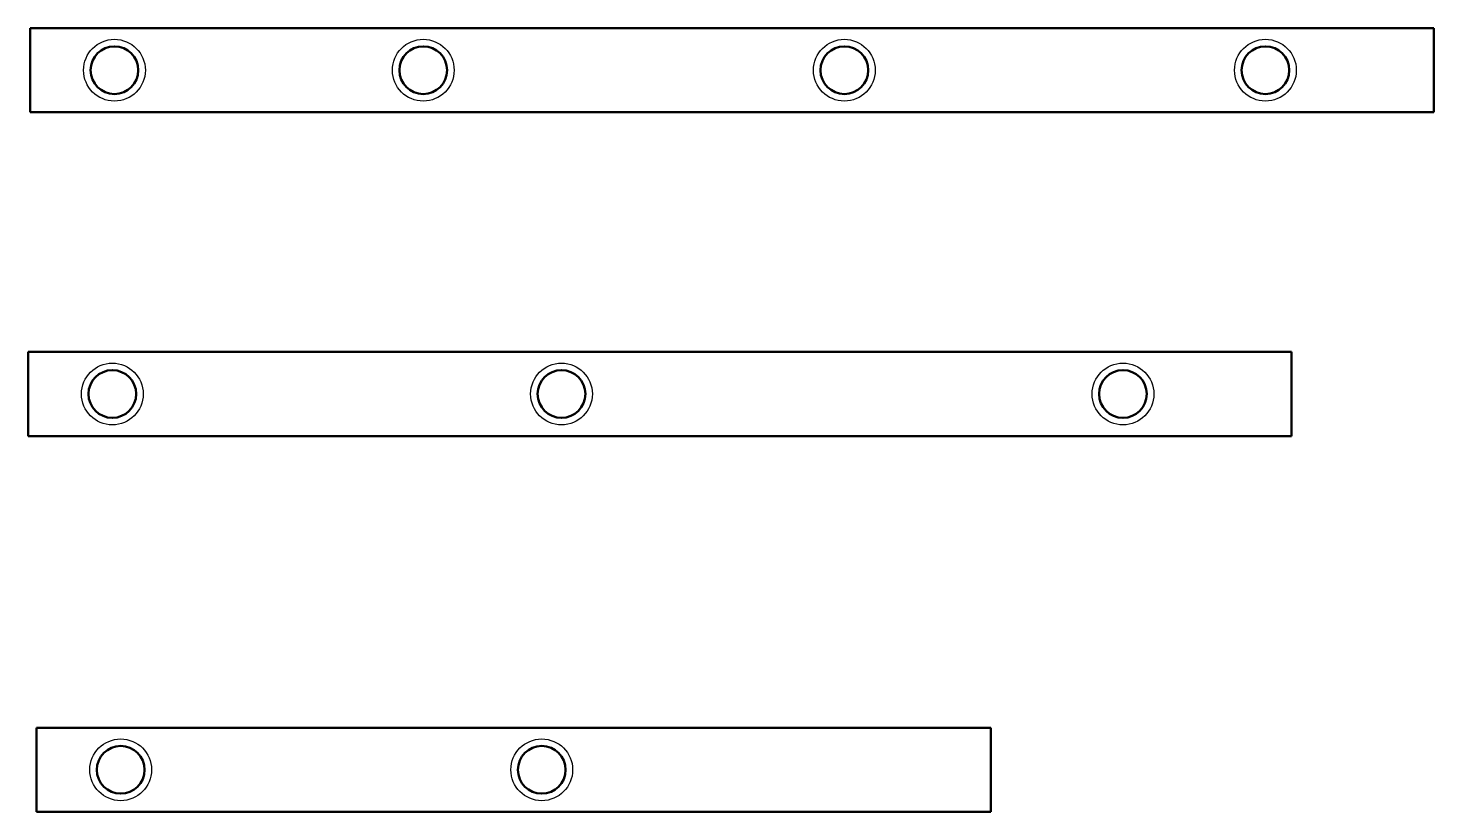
# Model space of a CAD drawing. Header units: millimetres. Extents: x 41 to 542, y 55 to 335.
import ezdxf

# ---------------------------------------------------------------- set-up
doc = ezdxf.new("R2010")
doc.units = ezdxf.units.MM
doc.header["$LTSCALE"] = 2
doc.layers.add('Sketch Geometry (ISO)', color=7, linetype='Continuous', lineweight=25)
doc.layers.add('Visible (ISO)', color=7, linetype='Continuous', lineweight=50)

msp = doc.modelspace()

# ---------------------------------------------------------------- linework, layer by layer
at = {"layer": 'Sketch Geometry (ISO)'}
for centre in [(71.85, 319.72), (181.85, 319.72), (331.85, 319.72), (481.85, 319.72), (71.09, 204.33), (231.09, 204.33), (431.09, 204.33), (74.07, 70.4), (224.07, 70.4)]:
    msp.add_circle(centre, 11, dxfattribs=at)
at = {"layer": 'Visible (ISO)'}
for p, q in [((541.85, 334.72), (41.85, 334.72)), ((41.85, 304.72), (41.85, 334.72)), ((541.85, 334.72), (541.85, 304.72)), ((541.85, 304.72), (41.85, 304.72)), ((491.09, 219.33), (41.09, 219.33)), ((41.09, 189.33), (41.09, 219.33)), ((491.09, 219.33), (491.09, 189.33)), ((491.09, 189.33), (41.09, 189.33)), ((384.07, 85.4), (44.07, 85.4)), ((44.07, 55.4), (44.07, 85.4)), ((384.07, 85.4), (384.07, 55.4)), ((384.07, 55.4), (44.07, 55.4))]:
    msp.add_line(p, q, dxfattribs=at)
for centre in [(71.85, 319.72), (181.85, 319.72), (331.85, 319.72), (481.85, 319.72), (71.09, 204.33), (231.09, 204.33), (431.09, 204.33), (74.07, 70.4), (224.07, 70.4)]:
    msp.add_circle(centre, 8.5, dxfattribs=at)

doc.saveas('drawing.dxf')
